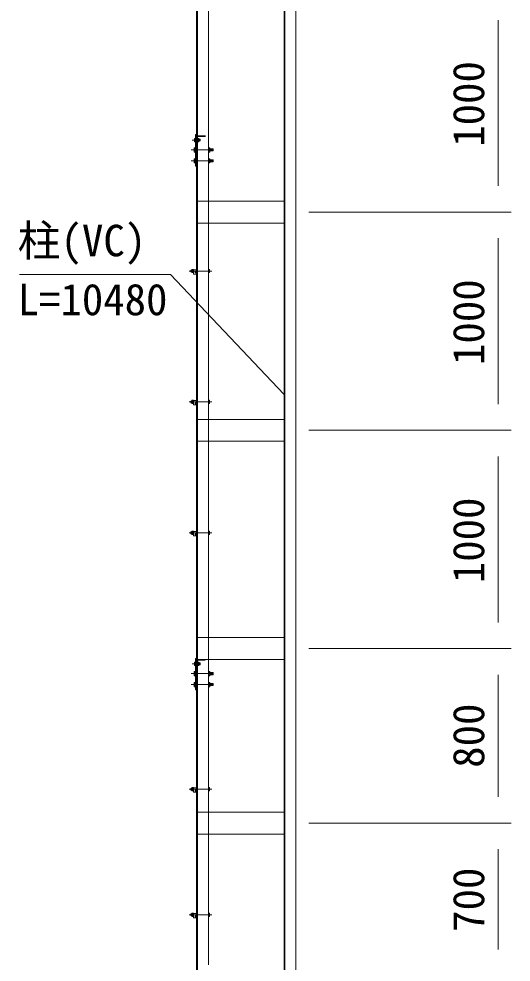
# Model space of a CAD drawing. Units: millimetres, scale not verified. Extents: x -12600 to 12600, y -8910 to 8910.
# Drawn here: x -2122 to 135, y -2800 to 1523 of the extents above; entities that cross this region are included whole.
import ezdxf
from ezdxf.enums import TextEntityAlignment as Align

# ---------------------------------------------------------------- set-up
doc = ezdxf.new("R2010")
doc.units = ezdxf.units.MM
doc.header["$LTSCALE"] = 60
doc.linetypes.add('DASHED', pattern=[7.5, 6, -1.5])
doc.linetypes.add('USER1', pattern=[50.8, 31.75, -6.35, 6.35, -6.35])
for name, color, linetype, lineweight in [('0-1_D-BMK', 2, 'USER1', 13), ('0-4_D-STR1', 1, 'Continuous', 18), ('0-6_D-STR3', 3, 'Continuous', 13), ('0-7_D-STR-DIM', 7, 'Continuous', 9), ('0-9_D-STR-TXT', 7, 'Continuous', 9)]:
    doc.layers.add(name, color=color, linetype=linetype, lineweight=lineweight)
doc.styles.add('ＭＳ ゴシック', font='')
doc.styles.get('ＭＳ ゴシック').set_extended_font_data('MS Gothic')

msp = doc.modelspace()

# ---------------------------------------------------------------- linework, layer by layer
at = {"layer": '0-1_D-BMK'}
for p, q in [((-1328.33, 967.65), (-1288.96, 967.65)), ((-1332.05, 922.65), (-1229.05, 922.65)), ((-1332.05, 872.65), (-1229.05, 872.65)), ((-1341.14, 367.65), (-1238.14, 367.65)), ((-1341.14, -232.35), (-1238.14, -232.35)), ((-1341.14, -832.35), (-1238.14, -832.35)), ((-1328.33, -1432.35), (-1288.96, -1432.35)), ((-1332.05, -1477.35), (-1229.05, -1477.35)), ((-1332.05, -1527.35), (-1229.05, -1527.35)), ((-1341.14, -2007.35), (-1238.14, -2007.35)), ((-1341.14, -2582.35), (-1238.14, -2582.35))]:
    msp.add_line(p, q, dxfattribs=at)
at = {"layer": '0-4_D-STR1'}
for p, q in [((-1307.14, -5562.35), (-1307.14, 3292.65)), ((-1303.14, -5562.35), (-1303.14, 3292.65)), ((-906.14, -5562.35), (-906.14, 2913.65)), ((-902.14, -5562.35), (-902.14, 2915.31)), ((-1253.14, 687.65), (-1253.14, 1587.65)), ((-1307.14, 947.65), (-1307.14, 982.65)), ((-1304.14, 949.65), (-1304.14, 980.15)), ((-1302.14, 987.65), (-1267.14, 987.65)), ((-1299.64, 984.65), (-1269.14, 984.65)), ((-1267.14, 986.65), (-1267.14, 987.65)), ((-1306.14, 947.65), (-1307.14, 947.65)), ((-906.14, 687.65), (-1303.14, 687.65)), ((-1303.14, 587.65), (-906.14, 587.65)), ((-1253.14, -312.35), (-1253.14, 587.65)), ((-906.14, -312.35), (-1303.14, -312.35)), ((-1303.14, -412.35), (-906.14, -412.35)), ((-1253.14, -1312.35), (-1253.14, -412.35)), ((-906.14, -1312.35), (-1303.14, -1312.35)), ((-1307.14, -1452.35), (-1307.14, -1417.35)), ((-1304.14, -1450.35), (-1304.14, -1419.85)), ((-1303.14, -1412.35), (-906.14, -1412.35)), ((-1302.14, -1412.35), (-1267.14, -1412.35)), ((-1299.64, -1415.35), (-1269.14, -1415.35)), ((-1267.14, -1413.35), (-1267.14, -1412.35)), ((-1253.14, -2112.35), (-1253.14, -1412.35)), ((-1306.14, -1452.35), (-1307.14, -1452.35)), ((-906.14, -2112.35), (-1303.14, -2112.35)), ((-1303.14, -2212.35), (-906.14, -2212.35)), ((-1253.14, -2812.35), (-1253.14, -2212.35))]:
    msp.add_line(p, q, dxfattribs=at)
at = {"layer": '0-4_D-STR1', "linetype": 'DASHED'}
for p, q in [((-1253.14, 687.65), (-1253.14, 587.65)), ((-1253.14, -312.35), (-1253.14, -412.35)), ((-1253.14, -1312.35), (-1253.14, -1412.35)), ((-1253.14, -2112.35), (-1253.14, -2212.35))]:
    msp.add_line(p, q, dxfattribs=at)
at = {"layer": '0-4_D-STR1'}
msp.add_lwpolyline([(-906.14, -5562.35), (-852.14, -5562.35), (-852.14, 2936.02)], dxfattribs=at)
for centre, radius, start, end in [((-1302.14, 982.65), 5, 90, 180), ((-1299.64, 980.15), 4.5, 90, 180), ((-1269.14, 986.65), 2, 270, 0), ((-1306.14, 949.65), 2, 270, 0), ((-1302.14, -1417.35), 5, 90, 180), ((-1299.64, -1419.85), 4.5, 90, 180), ((-1269.14, -1413.35), 2, 270, 0), ((-1306.14, -1450.35), 2, 270, 0)]:
    msp.add_arc(centre, radius, start, end, dxfattribs=at)
at = {"layer": '0-6_D-STR3'}
for p, q in [((-1316.94, 973.95), (-1316.25, 975.16)), ((-1316.94, 973.95), (-1316.94, 961.35)), ((-1316.94, 961.35), (-1316.25, 960.15)), ((-1311.64, 975.16), (-1316.25, 975.16)), ((-1311.64, 971.4), (-1316.25, 971.4)), ((-1311.64, 963.9), (-1316.25, 963.9)), ((-1311.64, 960.15), (-1316.25, 960.15)), ((-1311.64, 847.65), (-1311.64, 992.65)), ((-1311.64, 992.65), (-1307.14, 992.65)), ((-1311.64, 975.16), (-1311.64, 960.15)), ((-1304.14, 975.16), (-1298.37, 975.16)), ((-1304.14, 960.15), (-1304.14, 975.16)), ((-1304.14, 971.4), (-1298.37, 971.4)), ((-1304.14, 963.9), (-1298.37, 963.9)), ((-1304.14, 960.15), (-1298.37, 960.15)), ((-1298.37, 975.16), (-1297.64, 973.9)), ((-1298.37, 960.15), (-1297.64, 961.4)), ((-1297.64, 961.4), (-1297.64, 973.9)), ((-1297.64, 971.65), (-1292.84, 971.65)), ((-1297.64, 970.9), (-1292.09, 970.9)), ((-1297.64, 964.4), (-1292.09, 964.4)), ((-1297.64, 963.65), (-1292.84, 963.65)), ((-1292.84, 971.65), (-1291.64, 970.45)), ((-1292.84, 971.65), (-1292.84, 963.65)), ((-1292.84, 963.65), (-1291.64, 964.85)), ((-1291.64, 970.45), (-1291.64, 964.85)), ((-1318.64, 930.9), (-1317.74, 932.47)), ((-1318.64, 930.9), (-1318.64, 914.4)), ((-1318.64, 914.4), (-1317.74, 912.84)), ((-1317.74, 932.47), (-1311.64, 932.47)), ((-1317.74, 927.56), (-1311.64, 927.56)), ((-1317.74, 917.74), (-1311.64, 917.74)), ((-1317.74, 912.84), (-1311.64, 912.84)), ((-1311.64, 932.47), (-1311.64, 912.84)), ((-1318.64, 880.9), (-1317.74, 882.47)), ((-1318.64, 880.9), (-1318.64, 864.4)), ((-1317.74, 882.47), (-1311.64, 882.47)), ((-1317.74, 877.56), (-1311.64, 877.56)), ((-1317.74, 867.74), (-1311.64, 867.74)), ((-1311.64, 882.47), (-1311.64, 862.84)), ((-1318.64, 864.4), (-1317.74, 862.84)), ((-1317.74, 862.84), (-1311.64, 862.84)), ((-1311.64, 847.65), (-1307.14, 847.65)), ((-1331.94, 371.65), (-1333.14, 370.45)), ((-1333.14, 370.45), (-1333.14, 364.85)), ((-1331.94, 363.65), (-1333.14, 364.85)), ((-1331.94, 371.65), (-1331.94, 363.65)), ((-1328.64, 371.65), (-1331.94, 371.65)), ((-1328.64, 363.65), (-1331.94, 363.65)), ((-1327.92, 375.16), (-1328.64, 373.9)), ((-1328.64, 361.4), (-1328.64, 373.9)), ((-1327.92, 360.15), (-1328.64, 361.4)), ((-1322.14, 375.16), (-1327.92, 375.16)), ((-1322.14, 371.4), (-1327.92, 371.4)), ((-1322.14, 363.9), (-1327.92, 363.9)), ((-1322.14, 360.15), (-1327.92, 360.15)), ((-1322.14, 360.15), (-1322.14, 375.16)), ((-1322.14, 373.65), (-1307.14, 373.65)), ((-1322.14, 373.65), (-1322.14, 353.65)), ((-1322.14, 353.65), (-1307.14, 353.65)), ((-1311.89, 363.15), (-1307.14, 363.15)), ((-1311.89, 358.65), (-1307.14, 358.65)), ((-1307.14, 358.65), (-1307.14, 353.65)), ((-1253.14, 375.16), (-1248.54, 375.16)), ((-1253.14, 375.16), (-1253.14, 360.15)), ((-1253.14, 371.4), (-1248.54, 371.4)), ((-1253.14, 363.9), (-1248.54, 363.9)), ((-1253.14, 360.15), (-1248.54, 360.15)), ((-1247.84, 373.95), (-1248.54, 375.16)), ((-1247.84, 361.35), (-1248.54, 360.15)), ((-1247.84, 373.95), (-1247.84, 361.35)), ((-1331.94, -228.35), (-1333.14, -229.55)), ((-1333.14, -229.55), (-1333.14, -235.15)), ((-1331.94, -236.35), (-1333.14, -235.15)), ((-1331.94, -228.35), (-1331.94, -236.35)), ((-1328.64, -228.35), (-1331.94, -228.35)), ((-1328.64, -236.35), (-1331.94, -236.35)), ((-1327.92, -224.84), (-1328.64, -226.1)), ((-1328.64, -238.6), (-1328.64, -226.1)), ((-1327.92, -239.85), (-1328.64, -238.6)), ((-1322.14, -224.84), (-1327.92, -224.84)), ((-1322.14, -228.6), (-1327.92, -228.6)), ((-1322.14, -236.1), (-1327.92, -236.1)), ((-1322.14, -239.85), (-1327.92, -239.85)), ((-1322.14, -239.85), (-1322.14, -224.84)), ((-1322.14, -226.35), (-1307.14, -226.35)), ((-1322.14, -226.35), (-1322.14, -246.35)), ((-1322.14, -246.35), (-1307.14, -246.35)), ((-1311.89, -236.85), (-1307.14, -236.85)), ((-1311.89, -241.35), (-1307.14, -241.35)), ((-1307.14, -241.35), (-1307.14, -246.35)), ((-1253.14, -224.84), (-1248.54, -224.84)), ((-1253.14, -224.84), (-1253.14, -239.85)), ((-1253.14, -228.6), (-1248.54, -228.6)), ((-1253.14, -236.1), (-1248.54, -236.1)), ((-1253.14, -239.85), (-1248.54, -239.85)), ((-1247.84, -226.05), (-1248.54, -224.84)), ((-1247.84, -238.65), (-1248.54, -239.85)), ((-1247.84, -226.05), (-1247.84, -238.65)), ((-1331.94, -828.35), (-1333.14, -829.55)), ((-1333.14, -829.55), (-1333.14, -835.15)), ((-1331.94, -836.35), (-1333.14, -835.15)), ((-1331.94, -828.35), (-1331.94, -836.35)), ((-1328.64, -828.35), (-1331.94, -828.35)), ((-1328.64, -836.35), (-1331.94, -836.35)), ((-1327.92, -824.84), (-1328.64, -826.1)), ((-1328.64, -838.6), (-1328.64, -826.1)), ((-1327.92, -839.85), (-1328.64, -838.6)), ((-1322.14, -824.84), (-1327.92, -824.84)), ((-1322.14, -828.6), (-1327.92, -828.6)), ((-1322.14, -836.1), (-1327.92, -836.1)), ((-1322.14, -839.85), (-1327.92, -839.85)), ((-1322.14, -839.85), (-1322.14, -824.84)), ((-1322.14, -826.35), (-1307.14, -826.35)), ((-1322.14, -826.35), (-1322.14, -846.35)), ((-1322.14, -846.35), (-1307.14, -846.35)), ((-1311.89, -836.85), (-1307.14, -836.85)), ((-1311.89, -841.35), (-1307.14, -841.35)), ((-1307.14, -841.35), (-1307.14, -846.35)), ((-1253.14, -824.84), (-1248.54, -824.84)), ((-1253.14, -824.84), (-1253.14, -839.85)), ((-1253.14, -828.6), (-1248.54, -828.6)), ((-1253.14, -836.1), (-1248.54, -836.1)), ((-1253.14, -839.85), (-1248.54, -839.85)), ((-1247.84, -826.05), (-1248.54, -824.84)), ((-1247.84, -838.65), (-1248.54, -839.85)), ((-1247.84, -826.05), (-1247.84, -838.65)), ((-1316.94, -1426.05), (-1316.25, -1424.84)), ((-1316.94, -1426.05), (-1316.94, -1438.65)), ((-1311.64, -1424.84), (-1316.25, -1424.84)), ((-1311.64, -1552.35), (-1311.64, -1407.35)), ((-1311.64, -1407.35), (-1307.14, -1407.35)), ((-1311.64, -1424.84), (-1311.64, -1439.85)), ((-1304.14, -1424.84), (-1298.37, -1424.84)), ((-1304.14, -1439.85), (-1304.14, -1424.84)), ((-1298.37, -1424.84), (-1297.64, -1426.1)), ((-1297.64, -1438.6), (-1297.64, -1426.1)), ((-1318.64, -1469.1), (-1317.74, -1467.53)), ((-1318.64, -1469.1), (-1318.64, -1485.6)), ((-1317.74, -1467.53), (-1311.64, -1467.53)), ((-1316.94, -1438.65), (-1316.25, -1439.85)), ((-1311.64, -1428.6), (-1316.25, -1428.6)), ((-1311.64, -1436.1), (-1316.25, -1436.1)), ((-1311.64, -1439.85), (-1316.25, -1439.85)), ((-1311.64, -1467.53), (-1311.64, -1487.16)), ((-1304.14, -1428.6), (-1298.37, -1428.6)), ((-1304.14, -1436.1), (-1298.37, -1436.1)), ((-1304.14, -1439.85), (-1298.37, -1439.85)), ((-1298.37, -1439.85), (-1297.64, -1438.6)), ((-1297.64, -1428.35), (-1292.84, -1428.35)), ((-1297.64, -1429.1), (-1292.09, -1429.1)), ((-1297.64, -1435.6), (-1292.09, -1435.6)), ((-1297.64, -1436.35), (-1292.84, -1436.35)), ((-1292.84, -1428.35), (-1291.64, -1429.55)), ((-1292.84, -1428.35), (-1292.84, -1436.35)), ((-1292.84, -1436.35), (-1291.64, -1435.15)), ((-1291.64, -1429.55), (-1291.64, -1435.15)), ((-1318.64, -1485.6), (-1317.74, -1487.16)), ((-1317.74, -1472.44), (-1311.64, -1472.44)), ((-1317.74, -1482.26), (-1311.64, -1482.26)), ((-1317.74, -1487.16), (-1311.64, -1487.16)), ((-1318.64, -1519.1), (-1317.74, -1517.53)), ((-1318.64, -1519.1), (-1318.64, -1535.6)), ((-1318.64, -1535.6), (-1317.74, -1537.16)), ((-1317.74, -1517.53), (-1311.64, -1517.53)), ((-1317.74, -1522.44), (-1311.64, -1522.44)), ((-1317.74, -1532.26), (-1311.64, -1532.26)), ((-1317.74, -1537.16), (-1311.64, -1537.16)), ((-1311.64, -1517.53), (-1311.64, -1537.16)), ((-1311.64, -1552.35), (-1307.14, -1552.35)), ((-1331.94, -2003.35), (-1333.14, -2004.55)), ((-1333.14, -2004.55), (-1333.14, -2010.15)), ((-1331.94, -2011.35), (-1333.14, -2010.15)), ((-1331.94, -2003.35), (-1331.94, -2011.35)), ((-1328.64, -2003.35), (-1331.94, -2003.35)), ((-1328.64, -2011.35), (-1331.94, -2011.35)), ((-1327.92, -1999.84), (-1328.64, -2001.1)), ((-1328.64, -2013.6), (-1328.64, -2001.1)), ((-1327.92, -2014.85), (-1328.64, -2013.6)), ((-1322.14, -1999.84), (-1327.92, -1999.84)), ((-1322.14, -2003.6), (-1327.92, -2003.6)), ((-1322.14, -2011.1), (-1327.92, -2011.1)), ((-1322.14, -2014.85), (-1327.92, -2014.85)), ((-1322.14, -2014.85), (-1322.14, -1999.84)), ((-1322.14, -2001.35), (-1307.14, -2001.35)), ((-1322.14, -2001.35), (-1322.14, -2021.35)), ((-1322.14, -2021.35), (-1307.14, -2021.35)), ((-1311.89, -2011.85), (-1307.14, -2011.85)), ((-1311.89, -2016.35), (-1307.14, -2016.35)), ((-1307.14, -2016.35), (-1307.14, -2021.35)), ((-1253.14, -1999.84), (-1248.54, -1999.84)), ((-1253.14, -1999.84), (-1253.14, -2014.85)), ((-1253.14, -2003.6), (-1248.54, -2003.6)), ((-1253.14, -2011.1), (-1248.54, -2011.1)), ((-1253.14, -2014.85), (-1248.54, -2014.85)), ((-1247.84, -2001.05), (-1248.54, -1999.84)), ((-1247.84, -2013.65), (-1248.54, -2014.85)), ((-1247.84, -2001.05), (-1247.84, -2013.65)), ((-1331.94, -2578.35), (-1333.14, -2579.55)), ((-1333.14, -2579.55), (-1333.14, -2585.15)), ((-1331.94, -2586.35), (-1333.14, -2585.15)), ((-1331.94, -2578.35), (-1331.94, -2586.35)), ((-1328.64, -2578.35), (-1331.94, -2578.35)), ((-1328.64, -2586.35), (-1331.94, -2586.35)), ((-1327.92, -2574.84), (-1328.64, -2576.1)), ((-1328.64, -2588.6), (-1328.64, -2576.1)), ((-1327.92, -2589.85), (-1328.64, -2588.6)), ((-1322.14, -2574.84), (-1327.92, -2574.84)), ((-1322.14, -2578.6), (-1327.92, -2578.6)), ((-1322.14, -2586.1), (-1327.92, -2586.1)), ((-1322.14, -2589.85), (-1327.92, -2589.85)), ((-1322.14, -2589.85), (-1322.14, -2574.84)), ((-1322.14, -2576.35), (-1307.14, -2576.35)), ((-1322.14, -2576.35), (-1322.14, -2596.35)), ((-1311.89, -2586.85), (-1307.14, -2586.85)), ((-1311.89, -2591.35), (-1307.14, -2591.35)), ((-1307.14, -2591.35), (-1307.14, -2596.35)), ((-1253.14, -2574.84), (-1248.54, -2574.84)), ((-1253.14, -2574.84), (-1253.14, -2589.85)), ((-1253.14, -2578.6), (-1248.54, -2578.6)), ((-1253.14, -2586.1), (-1248.54, -2586.1)), ((-1253.14, -2589.85), (-1248.54, -2589.85)), ((-1247.84, -2576.05), (-1248.54, -2574.84)), ((-1247.84, -2588.65), (-1248.54, -2589.85)), ((-1247.84, -2576.05), (-1247.84, -2588.65)), ((-1322.14, -2596.35), (-1307.14, -2596.35))]:
    msp.add_line(p, q, dxfattribs=at)
at = {"layer": '0-6_D-STR3', "linetype": 'DASHED'}
for p, q in [((-1247.05, 932.47), (-1253.14, 932.47)), ((-1253.14, 932.47), (-1253.14, 912.84)), ((-1247.05, 927.56), (-1253.14, 927.56)), ((-1247.05, 917.74), (-1253.14, 917.74)), ((-1247.05, 912.84), (-1253.14, 912.84)), ((-1246.14, 930.9), (-1247.05, 932.47)), ((-1246.14, 914.4), (-1247.05, 912.84)), ((-1246.14, 930.9), (-1246.14, 914.4)), ((-1246.14, 927.65), (-1233.14, 927.65)), ((-1246.14, 926.75), (-1232.24, 926.75)), ((-1246.14, 918.55), (-1232.24, 918.55)), ((-1246.14, 917.65), (-1233.14, 917.65)), ((-1233.14, 927.65), (-1231.64, 926.15)), ((-1231.64, 926.15), (-1231.64, 919.15)), ((-1247.05, 882.47), (-1253.14, 882.47)), ((-1253.14, 882.47), (-1253.14, 862.84)), ((-1247.05, 877.56), (-1253.14, 877.56)), ((-1247.05, 867.74), (-1253.14, 867.74)), ((-1246.14, 880.9), (-1247.05, 882.47)), ((-1246.14, 880.9), (-1246.14, 864.4)), ((-1246.14, 877.65), (-1233.14, 877.65)), ((-1246.14, 876.75), (-1232.24, 876.75)), ((-1246.14, 868.55), (-1232.24, 868.55)), ((-1246.14, 867.65), (-1233.14, 867.65)), ((-1233.14, 877.65), (-1231.64, 876.15)), ((-1231.64, 876.15), (-1231.64, 869.15)), ((-1247.05, 862.84), (-1253.14, 862.84)), ((-1246.14, 864.4), (-1247.05, 862.84)), ((-1247.05, -1467.53), (-1253.14, -1467.53)), ((-1253.14, -1467.53), (-1253.14, -1487.16)), ((-1246.14, -1469.1), (-1247.05, -1467.53)), ((-1246.14, -1469.1), (-1246.14, -1485.6)), ((-1247.05, -1472.44), (-1253.14, -1472.44)), ((-1247.05, -1482.26), (-1253.14, -1482.26)), ((-1247.05, -1487.16), (-1253.14, -1487.16)), ((-1246.14, -1485.6), (-1247.05, -1487.16)), ((-1246.14, -1472.35), (-1233.14, -1472.35)), ((-1246.14, -1473.25), (-1232.24, -1473.25)), ((-1246.14, -1481.45), (-1232.24, -1481.45)), ((-1246.14, -1482.35), (-1233.14, -1482.35)), ((-1233.14, -1472.35), (-1231.64, -1473.85)), ((-1231.64, -1473.85), (-1231.64, -1480.85)), ((-1247.05, -1517.53), (-1253.14, -1517.53)), ((-1253.14, -1517.53), (-1253.14, -1537.16)), ((-1247.05, -1522.44), (-1253.14, -1522.44)), ((-1247.05, -1532.26), (-1253.14, -1532.26)), ((-1247.05, -1537.16), (-1253.14, -1537.16)), ((-1246.14, -1519.1), (-1247.05, -1517.53)), ((-1246.14, -1535.6), (-1247.05, -1537.16)), ((-1246.14, -1519.1), (-1246.14, -1535.6)), ((-1246.14, -1522.35), (-1233.14, -1522.35)), ((-1246.14, -1523.25), (-1232.24, -1523.25)), ((-1246.14, -1531.45), (-1232.24, -1531.45)), ((-1246.14, -1532.35), (-1233.14, -1532.35)), ((-1233.14, -1522.35), (-1231.64, -1523.85)), ((-1231.64, -1523.85), (-1231.64, -1530.85))]:
    msp.add_line(p, q, dxfattribs=at)
for points in [[(-1233.14, 927.65), (-1233.14, 917.65), (-1231.64, 919.15)], [(-1233.14, 877.65), (-1233.14, 867.65), (-1231.64, 869.15)], [(-1233.14, -1472.35), (-1233.14, -1482.35), (-1231.64, -1480.85)], [(-1233.14, -1522.35), (-1233.14, -1532.35), (-1231.64, -1530.85)]]:
    msp.add_lwpolyline(points, dxfattribs=at)
at = {"layer": '0-6_D-STR3'}
for centre, radius, start, end in [((-1313.51, 973.28), 3.32, 145.61585, 214.38415), ((-1304.41, 967.65), 12.42, 162.4121, 197.5879), ((-1313.51, 962.02), 3.32, 145.61585, 214.38415), ((-1301.11, 973.28), 3.32, 325.61586, 34.38414), ((-1310.21, 967.65), 12.42, 342.4121, 17.5879), ((-1301.11, 962.02), 3.32, 325.61585, 34.38416), ((-1314.15, 930.01), 4.34, 145.61575, 214.38425), ((-1302.26, 922.65), 16.24, 162.41205, 197.58795), ((-1314.15, 915.29), 4.34, 145.61575, 214.38425), ((-1314.15, 880.01), 4.34, 145.61575, 214.38425), ((-1302.26, 872.65), 16.24, 162.41205, 197.58795), ((-1314.15, 865.29), 4.34, 145.61575, 214.38425), ((-1325.18, 373.28), 3.32, 145.61586, 214.38414), ((-1316.08, 367.65), 12.42, 162.4121, 197.5879), ((-1325.18, 362.02), 3.32, 145.61584, 214.38415), ((-1311.89, 360.9), 2.25, 90, 270), ((-1251.28, 373.28), 3.32, 325.61585, 34.38415), ((-1260.38, 367.65), 12.42, 342.4121, 17.5879), ((-1251.28, 362.02), 3.32, 325.61585, 34.38415), ((-1325.18, -226.72), 3.32, 145.61586, 214.38414), ((-1316.08, -232.35), 12.42, 162.4121, 197.5879), ((-1325.18, -237.98), 3.32, 145.61584, 214.38415), ((-1311.89, -239.1), 2.25, 90, 270), ((-1251.28, -226.72), 3.32, 325.61585, 34.38415), ((-1260.38, -232.35), 12.42, 342.4121, 17.5879), ((-1251.28, -237.98), 3.32, 325.61585, 34.38415), ((-1325.18, -826.72), 3.32, 145.61586, 214.38414), ((-1316.08, -832.35), 12.42, 162.4121, 197.5879), ((-1325.18, -837.98), 3.32, 145.61584, 214.38415), ((-1311.89, -839.1), 2.25, 90, 270), ((-1251.28, -826.72), 3.32, 325.61585, 34.38415), ((-1260.38, -832.35), 12.42, 342.4121, 17.5879), ((-1251.28, -837.98), 3.32, 325.61585, 34.38415), ((-1313.51, -1426.72), 3.32, 145.61585, 214.38415), ((-1301.11, -1426.72), 3.32, 325.61586, 34.38414), ((-1314.15, -1469.99), 4.34, 145.61575, 214.38425), ((-1304.41, -1432.35), 12.42, 162.4121, 197.5879), ((-1313.51, -1437.98), 3.32, 145.61585, 214.38415), ((-1310.21, -1432.35), 12.42, 342.4121, 17.5879), ((-1301.11, -1437.98), 3.32, 325.61585, 34.38416), ((-1302.26, -1477.35), 16.24, 162.41205, 197.58795), ((-1314.15, -1484.71), 4.34, 145.61575, 214.38425), ((-1314.15, -1519.99), 4.34, 145.61575, 214.38425), ((-1302.26, -1527.35), 16.24, 162.41205, 197.58795), ((-1314.15, -1534.71), 4.34, 145.61575, 214.38425), ((-1325.18, -2001.72), 3.32, 145.61586, 214.38414), ((-1316.08, -2007.35), 12.42, 162.4121, 197.5879), ((-1325.18, -2012.98), 3.32, 145.61584, 214.38415), ((-1311.89, -2014.1), 2.25, 90, 270), ((-1251.28, -2001.72), 3.32, 325.61585, 34.38415), ((-1260.38, -2007.35), 12.42, 342.4121, 17.5879), ((-1251.28, -2012.98), 3.32, 325.61585, 34.38415), ((-1325.18, -2576.72), 3.32, 145.61586, 214.38414), ((-1316.08, -2582.35), 12.42, 162.4121, 197.5879), ((-1325.18, -2587.98), 3.32, 145.61584, 214.38415), ((-1311.89, -2589.1), 2.25, 90, 270), ((-1251.28, -2576.72), 3.32, 325.61585, 34.38415), ((-1260.38, -2582.35), 12.42, 342.4121, 17.5879), ((-1251.28, -2587.98), 3.32, 325.61585, 34.38415)]:
    msp.add_arc(centre, radius, start, end, dxfattribs=at)
at = {"layer": '0-6_D-STR3', "linetype": 'DASHED'}
for centre, radius, start, end in [((-1262.53, 922.65), 16.24, 342.41205, 17.58795), ((-1250.63, 930.01), 4.34, 325.61575, 34.38425), ((-1250.63, 915.29), 4.34, 325.61575, 34.38425), ((-1262.53, 872.65), 16.24, 342.41205, 17.58795), ((-1250.63, 880.01), 4.34, 325.61575, 34.38425), ((-1250.63, 865.29), 4.34, 325.61575, 34.38425), ((-1250.63, -1469.99), 4.34, 325.61575, 34.38425), ((-1262.53, -1477.35), 16.24, 342.41205, 17.58795), ((-1250.63, -1484.71), 4.34, 325.61575, 34.38425), ((-1262.53, -1527.35), 16.24, 342.41205, 17.58795), ((-1250.63, -1519.99), 4.34, 325.61575, 34.38425), ((-1250.63, -1534.71), 4.34, 325.61575, 34.38425)]:
    msp.add_arc(centre, radius, start, end, dxfattribs=at)
at = {"layer": '0-7_D-STR-DIM'}
for p, q in [((75.06, 757.65), (75.06, 1517.65)), ((-792.14, 637.65), (135.06, 637.65)), ((-792.14, 637.65), (135.06, 637.65)), ((75.06, -242.35), (75.06, 517.65)), ((-792.14, -362.35), (135.06, -362.35)), ((-792.14, -362.35), (135.06, -362.35)), ((75.06, -1242.35), (75.06, -482.35)), ((-792.14, -1362.35), (135.06, -1362.35)), ((-792.14, -1362.35), (135.06, -1362.35)), ((75.06, -2042.35), (75.06, -1482.35)), ((-792.14, -2162.35), (135.06, -2162.35)), ((-792.14, -2162.35), (135.06, -2162.35)), ((75.06, -2742.35), (75.06, -2282.35))]:
    msp.add_line(p, q, dxfattribs=at)
at = {"layer": '0-9_D-STR-TXT'}
msp.add_lwpolyline([(-2118.84, 351.14), (-1426.91, 351.14), (-907.52, -197.16)], dxfattribs=at)

# ---------------------------------------------------------------- texts
at = {"layer": '0-7_D-STR-DIM', "style": 'ＭＳ ゴシック'}
for s, p in [('1000', (54.82, 936.95)), ('1000', (54.82, -63.05)), ('1000', (54.82, -1063.05)), ('800', (54.82, -1908.97)), ('700', (54.82, -2660.85))]:
    msp.add_text(s, height=144.3, rotation=90, dxfattribs=at).set_placement(p, align=Align.BOTTOM_LEFT)
at = {"layer": '0-9_D-STR-TXT', "style": 'ＭＳ ゴシック'}
for s, p in [('柱(VC) \u3000\u3000', (-2127.98, 391.94)), ('L=10480', (-2127.97, 121.92))]:
    msp.add_text(s, height=144.3, dxfattribs=at).set_placement(p, align=Align.BOTTOM_LEFT)

doc.saveas('drawing.dxf')
